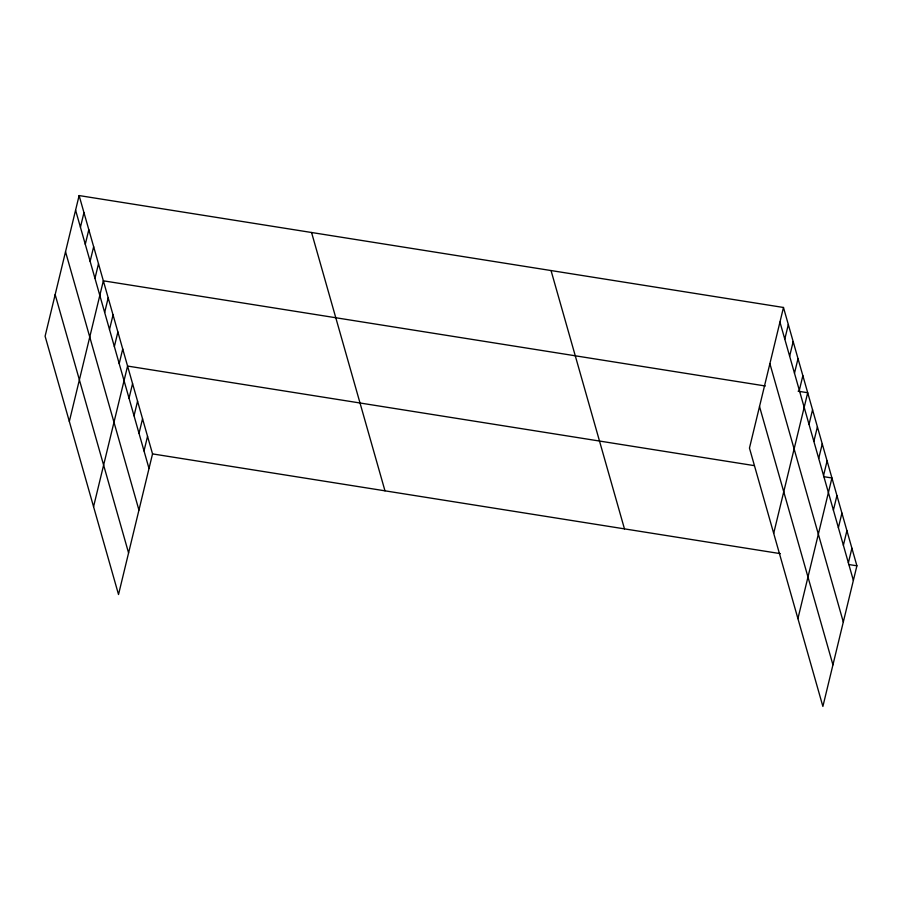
<?xml version="1.0" encoding="UTF-8"?>
<svg xmlns="http://www.w3.org/2000/svg" width="902" height="902" viewBox="0 0 902 902"><rect width="100%" height="100%" fill="white"/><g stroke="black" fill="none" stroke-linecap="round" stroke-linejoin="round"><path stroke-width="1.35" d="M79.117 195.565L45.1 336.198L118.523 594.519L152.539 453.898L79.117 195.565L783.477 307.481L856.9 565.802L822.883 706.435L749.461 448.102L783.477 307.481M80.436 227.214L83.965 212.613M85.284 244.273L88.813 229.672M90.121 261.321L93.661 246.72M94.969 278.368L98.498 263.767M69.33 421.437L103.347 280.815L765.324 385.988M104.666 312.464L108.195 297.863M109.503 329.512L113.043 314.911M114.351 346.571L117.891 331.97M119.199 363.619L122.728 349.018M93.56 506.687L127.577 366.065L754.004 465.59M129.031 398.233L132.571 383.632M134.026 415.799L137.566 401.198M139.021 433.366L142.55 418.765M144.016 450.932L147.545 436.331M784.796 339.129L788.325 324.528M789.645 356.177L793.174 341.576M794.482 373.225L798.022 358.624M799.33 390.273L802.859 375.672M773.691 533.353L807.707 392.731L798.135 391.209M809.026 424.38L812.555 409.779M813.863 441.428L817.404 426.826M818.712 458.475L822.252 443.874M823.56 475.523L827.089 460.922M797.92 618.603L831.937 477.97L823.729 476.673M833.403 510.149L836.932 495.536M838.386 527.704L841.927 513.103M843.381 545.27L846.91 530.669M848.376 562.837L851.905 548.236M152.539 453.898L780.331 553.636M848.692 564.505L856.9 565.802M779.948 322.082L853.371 580.403M769.891 363.664L843.302 621.997M759.518 406.52L832.941 664.842M551.043 270.544L624.466 528.876M311.562 232.502L384.974 490.823M75.588 210.166L149.01 468.499M65.53 251.759L138.942 510.081M55.157 294.604L128.58 552.937"/></g></svg>
